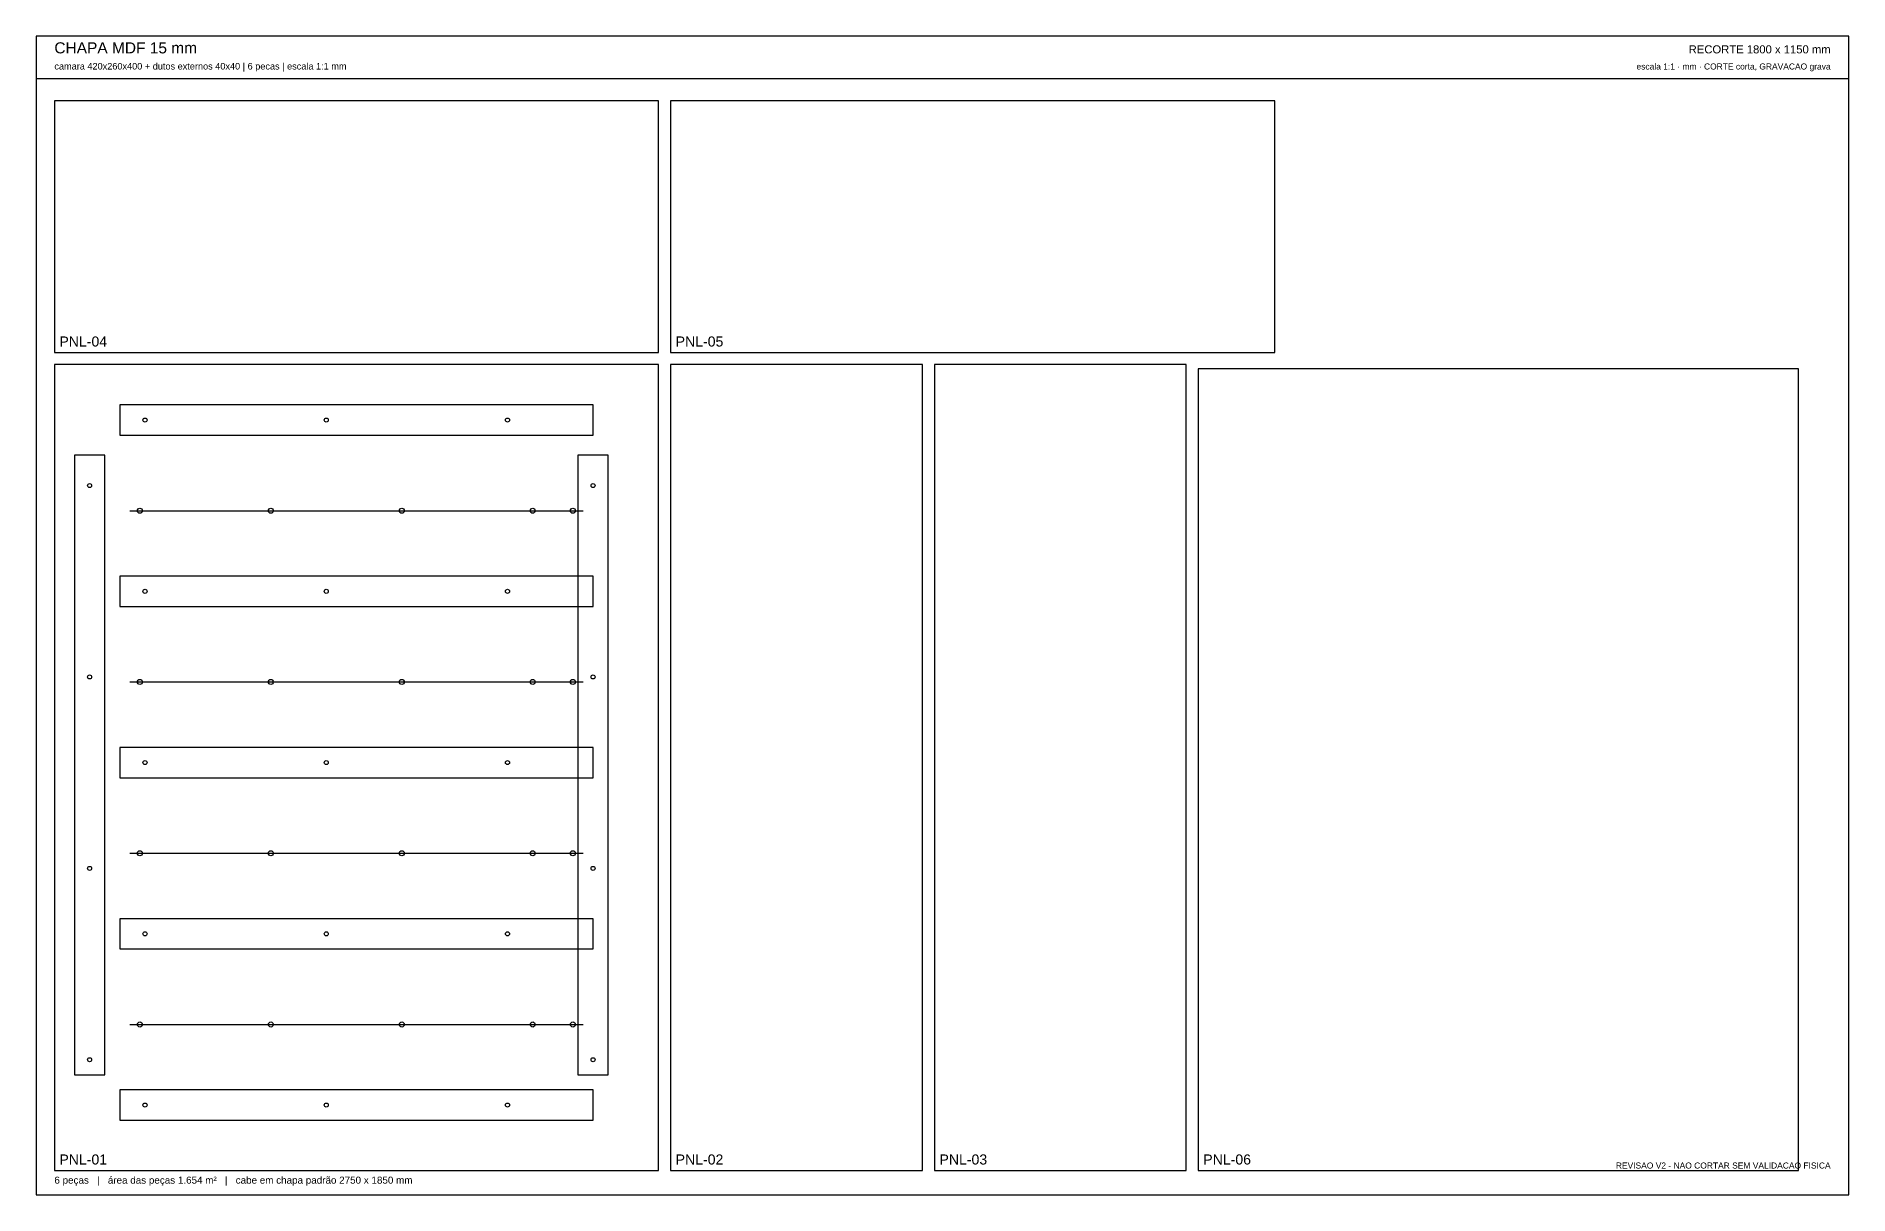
# Model space of a CAD drawing. Header units: millimetres. Extents: x 0 to 1800, y 0 to 1150.
import ezdxf
from ezdxf.enums import TextEntityAlignment as Align

# ---------------------------------------------------------------- set-up
doc = ezdxf.new("R2010")
doc.units = ezdxf.units.MM
for name, color, linetype in [('CORTE', 1, 'Continuous'), ('GRAVACAO', 3, 'Continuous'), ('MOLDURA', 8, 'Continuous'), ('TEXTO', 7, 'Continuous')]:
    doc.layers.add(name, color=color, linetype=linetype)
doc.styles.add('ARIAL', font='arial.ttf')

msp = doc.modelspace()

# ---------------------------------------------------------------- linework, layer by layer
at = {"layer": 'CORTE'}
for points in [[(18, 836), (618, 836), (618, 1086), (18, 1086)], [(630, 836), (1230, 836), (1230, 1086), (630, 1086)], [(18, 24), (618, 24), (618, 824), (18, 824)], [(630, 24), (880, 24), (880, 824), (630, 824)], [(892, 24), (1142, 24), (1142, 824), (892, 824)], [(1154, 24), (1750, 24), (1750, 820), (1154, 820)]]:
    msp.add_lwpolyline(points, close=True, dxfattribs=at)
for centre, radius in [((108, 769), 2), ((288, 769), 2), ((468, 769), 2), ((53, 704), 2), ((553, 704), 2), ((103, 679), 2.5), ((233, 679), 2.5), ((363, 679), 2.5), ((493, 679), 2.5), ((533, 679), 2.5), ((108, 599), 2), ((288, 599), 2), ((468, 599), 2), ((53, 514), 2), ((103, 509), 2.5), ((233, 509), 2.5), ((363, 509), 2.5), ((493, 509), 2.5), ((533, 509), 2.5), ((553, 514), 2), ((108, 429), 2), ((288, 429), 2), ((468, 429), 2), ((53, 324), 2), ((103, 339), 2.5), ((233, 339), 2.5), ((363, 339), 2.5), ((493, 339), 2.5), ((533, 339), 2.5), ((553, 324), 2), ((108, 259), 2), ((288, 259), 2), ((468, 259), 2), ((103, 169), 2.5), ((233, 169), 2.5), ((363, 169), 2.5), ((493, 169), 2.5), ((533, 169), 2.5), ((53, 134), 2), ((553, 134), 2), ((108, 89), 2), ((288, 89), 2), ((468, 89), 2)]:
    msp.add_circle(centre, radius, dxfattribs=at)
at = {"layer": 'GRAVACAO'}
for p, q in [((93, 679), (543, 679)), ((93, 509), (543, 509)), ((93, 339), (543, 339)), ((93, 169), (543, 169))]:
    msp.add_line(p, q, dxfattribs=at)
for points in [[(83, 754), (553, 754), (553, 784), (83, 784)], [(38, 119), (68, 119), (68, 734), (38, 734)], [(538, 119), (568, 119), (568, 734), (538, 734)], [(83, 584), (553, 584), (553, 614), (83, 614)], [(83, 414), (553, 414), (553, 444), (83, 444)], [(83, 244), (553, 244), (553, 274), (83, 274)], [(83, 74), (553, 74), (553, 104), (83, 104)]]:
    msp.add_lwpolyline(points, close=True, dxfattribs=at)
at = {"layer": 'MOLDURA'}
msp.add_line((0, 1108), (1800, 1108), dxfattribs=at)
msp.add_lwpolyline([(0, 0), (1800, 0), (1800, 1150), (0, 1150)], close=True, dxfattribs=at)

# ---------------------------------------------------------------- texts
at = {"layer": 'GRAVACAO', "style": 'ARIAL'}
for s, p in [('PNL-04', (23, 842)), ('PNL-05', (635, 842)), ('PNL-01', (23, 30)), ('PNL-02', (635, 30)), ('PNL-03', (897, 30)), ('PNL-06', (1159, 30))]:
    msp.add_text(s, height=10, dxfattribs=at).set_placement(p)
at = {"layer": 'TEXTO', "style": 'ARIAL'}
for s, height, p in [('CHAPA MDF 15 mm', 11, (18, 1133)), ('camara 420x260x400 + dutos externos 40x40 | 6 pecas | escala 1:1 mm', 6.5, (18, 1117)), ('6 peças   |   área das peças 1.654 m²   |   cabe em chapa padrão 2750 x 1850 mm', 7, (18, 11))]:
    msp.add_text(s, height=height, dxfattribs=at).set_placement(p)
for s, height, p in [('RECORTE 1800 x 1150 mm', 8, (1782, 1133)), ('escala 1:1 · mm · CORTE corta, GRAVACAO grava', 6, (1782, 1117)), ('REVISAO V2 - NAO CORTAR SEM VALIDACAO FISICA', 6, (1782, 26))]:
    msp.add_text(s, height=height, dxfattribs=at).set_placement(p, align=Align.RIGHT)

doc.saveas('drawing.dxf')
